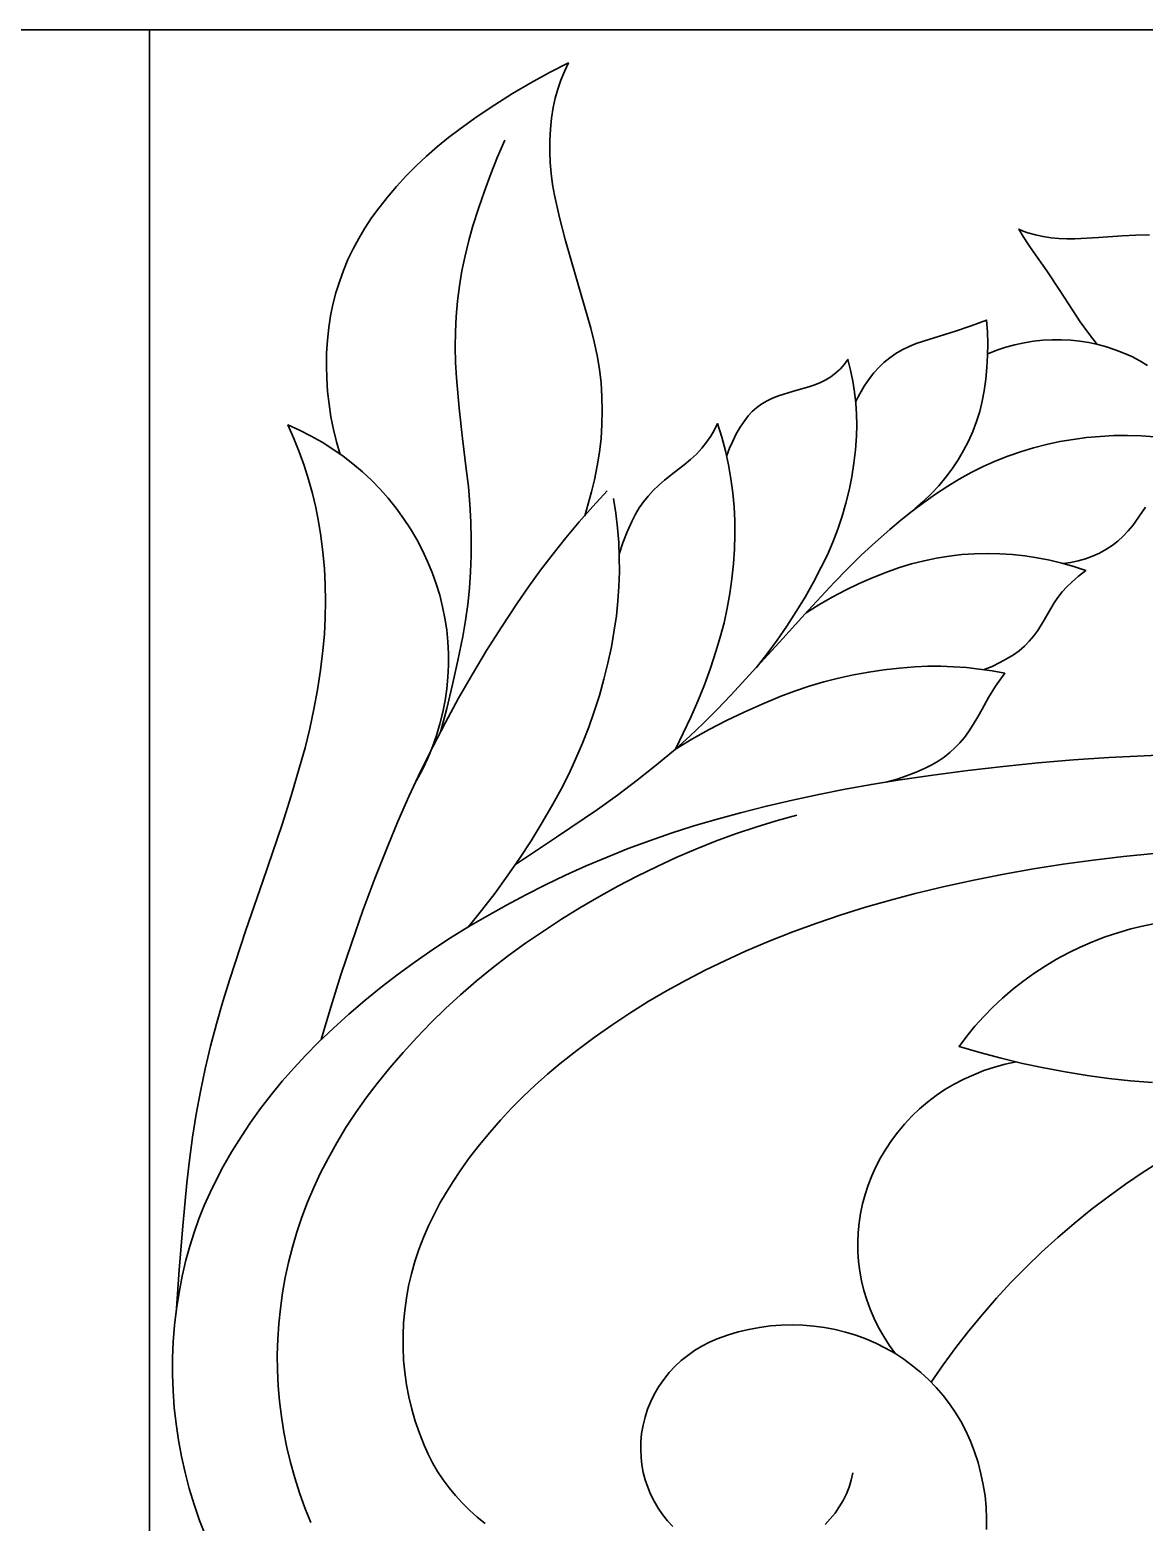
# Model space of a CAD drawing. Header units: millimetres. Extents: x 5940 to 9066, y 1327 to 3250.
# Drawn here: x 7728.1 to 7866.7, y 2942.4 to 3127.9 of the extents above; entities that cross this region are included whole.
import ezdxf

# ---------------------------------------------------------------- set-up
doc = ezdxf.new("R2010")
doc.units = ezdxf.units.MM
doc.layers.add('Default Layer', color=7, linetype='Continuous', lineweight=30)

msp = doc.modelspace()

# ---------------------------------------------------------------- linework, layer by layer
at = {"layer": 'Default Layer', "color": 18, "lineweight": 30, "true_color": 0x000000}
for points in [[(8030.15, 3127.92), (8030.15, 3127.92), (8030.15, 3127.92), (7917.58, 3127.92), (7917.58, 3127.92), (7693.71, 3127.92), (7693.71, 3127.92), (7531.14, 3127.92), (7531.14, 3127.92), (7530.89, 3127.92), (7530.89, 3127.92), (7506.14, 3127.92)], [(7743, 3127.92), (7743, 3125.28), (7743, 3125.28), (7743, 2881.54), (7743, 2881.54), (7743, 2878.29), (7743, 2878.29), (7743, 2834.91), (7743, 2834.91), (7743, 2544.54)], [(7797.11, 3067.51), (7797.55, 3069), (7797.96, 3070.49), (7798.32, 3071.99), (7798.32, 3071.99), (7798.68, 3073.7), (7798.95, 3075.41), (7799.15, 3077.13), (7799.26, 3078.85), (7799.3, 3080.58), (7799.26, 3082.3), (7799.14, 3084.02), (7798.94, 3085.74), (7798.66, 3087.45), (7798.3, 3089.15), (7797.87, 3090.84), (7797.87, 3090.84), (7796.68, 3094.98), (7795.46, 3099.12), (7795.46, 3099.12), (7794.69, 3101.85), (7793.99, 3104.59), (7793.37, 3107.35), (7793.37, 3107.35), (7793.12, 3108.7), (7792.93, 3110.07), (7792.81, 3111.44), (7792.76, 3112.81), (7792.77, 3114.18), (7792.85, 3115.55), (7792.99, 3116.92), (7793.2, 3118.28), (7793.2, 3118.28), (7793.44, 3119.42), (7793.75, 3120.54), (7794.13, 3121.65), (7794.58, 3122.74), (7795.09, 3123.8), (7795.09, 3123.8), (7792.73, 3122.6), (7790.42, 3121.32), (7788.14, 3119.99), (7785.92, 3118.6), (7783.74, 3117.14), (7781.62, 3115.63), (7781.62, 3115.63), (7780.19, 3114.54), (7778.8, 3113.4), (7777.46, 3112.23), (7776.17, 3111.01), (7774.93, 3109.75), (7773.73, 3108.46), (7772.59, 3107.13), (7771.51, 3105.76), (7771.51, 3105.76), (7770.61, 3104.53), (7769.78, 3103.28), (7769.01, 3101.99), (7768.31, 3100.68), (7767.68, 3099.35), (7767.11, 3097.99), (7766.61, 3096.61), (7766.17, 3095.21), (7765.81, 3093.79), (7765.52, 3092.36), (7765.29, 3090.92), (7765.29, 3090.92), (7765.12, 3089.33), (7765.02, 3087.74), (7764.99, 3086.15), (7765.03, 3084.56), (7765.14, 3082.97), (7765.32, 3081.39), (7765.56, 3079.81), (7765.88, 3078.25), (7766.26, 3076.69), (7766.72, 3075.14)], [(7787.19, 3114.21), (7786.28, 3112.11), (7785.44, 3110), (7784.64, 3107.87), (7783.9, 3105.72), (7783.22, 3103.56), (7783.22, 3103.56), (7782.69, 3101.71), (7782.24, 3099.84), (7781.85, 3097.96), (7781.54, 3096.08), (7781.3, 3094.18), (7781.13, 3092.28), (7781.04, 3090.38), (7781.01, 3088.47), (7781.06, 3086.56), (7781.18, 3084.65), (7781.18, 3084.65), (7781.52, 3080.88), (7781.92, 3077.11), (7782.39, 3073.34), (7782.39, 3073.34), (7782.65, 3071.15), (7782.84, 3068.96), (7782.96, 3066.76), (7783.01, 3064.56), (7783.01, 3064.56), (7783, 3062.54), (7782.92, 3060.52), (7782.77, 3058.5), (7782.56, 3056.49), (7782.28, 3054.49), (7781.94, 3052.49), (7781.94, 3052.49), (7781.35, 3049.5), (7780.69, 3046.53), (7779.97, 3043.57), (7779.18, 3040.62)], [(7867.34, 3102.43), (7865.63, 3102.38), (7863.93, 3102.29), (7863.93, 3102.29), (7860.99, 3102.1), (7858.05, 3101.94), (7858.05, 3101.94), (7857.06, 3101.93), (7856.07, 3101.97), (7855.09, 3102.07), (7854.11, 3102.22), (7853.15, 3102.43), (7852.21, 3102.7), (7852.21, 3102.7), (7851.64, 3102.91), (7851.09, 3103.15), (7851.09, 3103.15), (7851.64, 3102.21), (7852.23, 3101.28), (7852.86, 3100.38), (7852.86, 3100.38), (7854.56, 3097.96), (7856.2, 3095.52), (7857.78, 3093.04), (7857.78, 3093.04), (7858.73, 3091.6), (7859.74, 3090.19), (7860.81, 3088.82)], [(7838.15, 3068.36), (7839.2, 3069.28), (7840.2, 3070.24), (7841.13, 3071.24), (7842, 3072.29), (7842.8, 3073.36), (7843.55, 3074.48), (7844.22, 3075.62), (7844.83, 3076.8), (7845.36, 3078), (7845.83, 3079.23), (7846.22, 3080.48), (7846.54, 3081.75), (7846.78, 3083.04), (7846.78, 3083.04), (7846.99, 3084.5), (7847.12, 3085.96), (7847.2, 3087.43), (7847.21, 3088.9), (7847.17, 3090.37), (7847.05, 3091.83), (7847.05, 3091.83), (7845.14, 3091.14), (7845.14, 3091.14), (7843.21, 3090.45), (7843.21, 3090.45), (7841.24, 3089.82), (7839.25, 3089.22), (7839.25, 3089.22), (7838.33, 3088.93), (7837.45, 3088.57), (7836.6, 3088.15), (7835.79, 3087.68), (7835.03, 3087.15), (7834.32, 3086.58), (7833.66, 3085.95), (7833.05, 3085.28), (7832.5, 3084.57), (7832.5, 3084.57), (7831.87, 3083.63), (7831.3, 3082.66), (7830.79, 3081.66)], [(7867.09, 3086.21), (7866.13, 3086.78), (7865.14, 3087.29), (7864.12, 3087.74), (7863.07, 3088.15), (7862, 3088.5), (7860.9, 3088.79), (7859.79, 3089.03), (7858.67, 3089.21), (7857.53, 3089.33), (7856.38, 3089.39), (7855.22, 3089.39), (7854.07, 3089.33), (7852.91, 3089.21), (7851.75, 3089.02), (7850.6, 3088.78), (7849.46, 3088.46), (7848.33, 3088.09), (7847.22, 3087.64)], [(7818.44, 3048.62), (7819.76, 3050.32), (7821.03, 3052.04), (7822.24, 3053.8), (7823.4, 3055.59), (7824.5, 3057.4), (7825.54, 3059.24), (7826.53, 3061.11), (7826.53, 3061.11), (7827.28, 3062.66), (7827.96, 3064.23), (7828.57, 3065.83), (7829.12, 3067.44), (7829.59, 3069.07), (7830, 3070.71), (7830.33, 3072.36), (7830.59, 3074.03), (7830.79, 3075.71), (7830.91, 3077.39), (7830.91, 3077.39), (7830.94, 3078.77), (7830.92, 3080.14), (7830.83, 3081.52), (7830.67, 3082.88), (7830.46, 3084.25), (7830.17, 3085.6), (7829.83, 3086.94), (7829.83, 3086.94), (7829.39, 3086.34), (7828.9, 3085.78), (7828.34, 3085.27), (7827.73, 3084.8), (7827.73, 3084.8), (7827.09, 3084.41), (7826.42, 3084.07), (7825.72, 3083.78), (7824.99, 3083.55), (7824.99, 3083.55), (7823.09, 3083), (7821.21, 3082.41), (7821.21, 3082.41), (7820.47, 3082.14), (7819.78, 3081.81), (7819.12, 3081.42), (7818.51, 3080.98), (7817.95, 3080.49), (7817.45, 3079.95), (7817, 3079.37), (7817, 3079.37), (7816.45, 3078.53), (7815.95, 3077.68), (7815.51, 3076.8), (7815.11, 3075.9), (7814.77, 3074.99)], [(7776.21, 3034.6), (7776.94, 3035.98), (7777.59, 3037.37), (7778.17, 3038.78), (7778.68, 3040.2), (7779.11, 3041.63), (7779.47, 3043.08), (7779.76, 3044.53), (7779.97, 3045.99), (7780.11, 3047.46), (7780.18, 3048.92), (7780.17, 3050.39), (7780.1, 3051.85), (7779.95, 3053.31), (7779.73, 3054.76), (7779.44, 3056.2), (7779.08, 3057.63), (7778.65, 3059.05), (7778.15, 3060.46), (7777.58, 3061.84), (7776.94, 3063.21), (7776.22, 3064.56), (7775.44, 3065.88), (7774.59, 3067.17), (7773.67, 3068.44), (7772.68, 3069.68), (7772.68, 3069.68), (7771.67, 3070.82), (7770.6, 3071.92), (7769.48, 3072.97), (7768.3, 3073.96), (7767.07, 3074.91), (7765.79, 3075.8), (7764.46, 3076.64), (7763.09, 3077.42), (7761.67, 3078.14), (7760.21, 3078.8), (7760.21, 3078.8), (7760.94, 3077.13), (7761.62, 3075.45), (7762.23, 3073.75), (7762.77, 3072.03), (7763.25, 3070.29), (7763.67, 3068.55), (7764.02, 3066.79), (7764.31, 3065.02), (7764.31, 3065.02), (7764.57, 3062.99), (7764.75, 3060.96), (7764.86, 3058.92), (7764.9, 3056.88), (7764.86, 3054.84), (7764.75, 3052.81), (7764.57, 3050.77), (7764.57, 3050.77), (7764.27, 3048.33), (7763.9, 3045.89), (7763.45, 3043.47), (7762.93, 3041.05), (7762.34, 3038.65), (7761.67, 3036.26), (7761.67, 3036.26), (7760.6, 3032.7), (7759.48, 3029.15), (7758.31, 3025.61), (7757.1, 3022.09), (7757.1, 3022.09), (7755, 3016.01), (7752.98, 3009.9), (7752.98, 3009.9), (7752.12, 3007.14), (7751.32, 3004.36), (7750.59, 3001.56), (7749.93, 2998.76), (7749.34, 2995.94), (7748.81, 2993.11), (7748.35, 2990.27), (7747.96, 2987.42), (7747.64, 2984.57), (7747.64, 2984.57), (7747.13, 2979.18), (7746.68, 2973.79), (7746.3, 2968.39)], [(7834.73, 3034.43), (7835.94, 3034.78), (7837.13, 3035.18), (7838.3, 3035.63), (7839.45, 3036.14), (7839.45, 3036.14), (7840.26, 3036.55), (7841.05, 3037.01), (7841.79, 3037.52), (7842.49, 3038.07), (7843.14, 3038.66), (7843.75, 3039.29), (7844.31, 3039.96), (7844.82, 3040.66), (7844.82, 3040.66), (7845.42, 3041.58), (7845.99, 3042.53), (7846.51, 3043.48), (7846.51, 3043.48), (7847.31, 3044.92), (7848.19, 3046.32), (7848.19, 3046.32), (7849.33, 3047.94), (7849.33, 3047.94), (7847.75, 3048.23), (7846.17, 3048.46), (7844.57, 3048.64), (7842.97, 3048.75), (7841.37, 3048.81), (7839.76, 3048.8), (7838.16, 3048.73), (7838.16, 3048.73), (7836.23, 3048.58), (7834.32, 3048.37), (7832.42, 3048.08), (7830.54, 3047.74), (7828.67, 3047.32), (7826.83, 3046.85), (7825, 3046.31), (7823.2, 3045.7), (7821.42, 3045.04), (7821.42, 3045.04), (7819.16, 3044.1), (7816.92, 3043.1), (7814.73, 3042.04), (7812.57, 3040.92), (7810.45, 3039.74), (7808.38, 3038.51), (7808.38, 3038.51), (7809.37, 3040.48), (7810.3, 3042.47), (7811.17, 3044.48), (7811.99, 3046.51), (7812.74, 3048.55), (7813.43, 3050.62), (7813.43, 3050.62), (7813.96, 3052.41), (7814.43, 3054.21), (7814.83, 3056.02), (7815.16, 3057.85), (7815.42, 3059.68), (7815.62, 3061.52), (7815.74, 3063.37), (7815.74, 3063.37), (7815.79, 3065.12), (7815.77, 3066.88), (7815.68, 3068.63), (7815.52, 3070.38), (7815.28, 3072.12), (7814.98, 3073.85), (7814.6, 3075.57), (7814.15, 3077.29), (7813.64, 3078.98), (7813.64, 3078.98), (7813.24, 3078.18), (7812.78, 3077.4), (7812.27, 3076.64), (7811.69, 3075.92), (7811.69, 3075.92), (7811, 3075.18), (7810.26, 3074.49), (7809.46, 3073.84), (7809.46, 3073.84), (7808.24, 3072.9), (7807.04, 3071.94), (7807.04, 3071.94), (7806.31, 3071.32), (7805.63, 3070.66), (7805, 3069.96), (7804.43, 3069.24), (7803.9, 3068.48), (7803.43, 3067.69), (7803.02, 3066.88), (7803.02, 3066.88), (7802.41, 3065.52), (7801.87, 3064.14), (7801.38, 3062.74)], [(7867.98, 3077.31), (7866.28, 3077.43), (7864.58, 3077.48), (7862.89, 3077.47), (7861.19, 3077.38), (7859.51, 3077.23), (7857.84, 3077.01), (7856.18, 3076.73), (7854.53, 3076.37), (7852.9, 3075.96), (7851.3, 3075.47), (7849.72, 3074.92), (7848.16, 3074.31), (7846.63, 3073.63), (7845.14, 3072.89), (7843.68, 3072.08), (7842.25, 3071.21), (7842.25, 3071.21), (7840.74, 3070.21), (7839.26, 3069.17), (7837.82, 3068.09), (7836.41, 3066.98), (7835.04, 3065.82), (7835.04, 3065.82), (7833.25, 3064.23), (7831.5, 3062.6), (7829.8, 3060.93), (7828.14, 3059.22), (7828.14, 3059.22), (7824.91, 3055.75), (7821.73, 3052.24), (7821.73, 3052.24), (7818.53, 3048.71), (7815.28, 3045.2), (7815.28, 3045.2), (7813.62, 3043.47), (7811.92, 3041.78), (7810.17, 3040.13), (7808.38, 3038.51), (7808.38, 3038.51), (7806.03, 3036.55), (7803.64, 3034.64), (7801.19, 3032.79), (7798.69, 3030.99), (7798.69, 3030.99), (7793.61, 3027.57), (7788.52, 3024.16)], [(7799.9, 3070.59), (7798.14, 3068.68), (7796.44, 3066.75), (7794.78, 3064.77), (7793.17, 3062.77), (7791.62, 3060.74), (7790.12, 3058.67), (7788.67, 3056.57), (7788.67, 3056.57), (7786.76, 3053.68), (7784.92, 3050.76), (7783.15, 3047.8), (7781.44, 3044.82), (7779.8, 3041.81), (7778.22, 3038.77), (7776.71, 3035.7), (7775.26, 3032.61), (7773.89, 3029.5), (7772.58, 3026.36), (7772.58, 3026.36), (7771.03, 3022.41), (7769.54, 3018.45), (7768.14, 3014.46), (7766.8, 3010.46), (7765.54, 3006.44), (7764.36, 3002.39)], [(7782.61, 3016.36), (7784.29, 3018.45), (7785.92, 3020.57), (7787.49, 3022.72), (7789, 3024.9), (7790.45, 3027.12), (7791.83, 3029.37), (7793.16, 3031.64), (7793.16, 3031.64), (7794.18, 3033.51), (7795.13, 3035.4), (7796.02, 3037.32), (7796.84, 3039.25), (7797.61, 3041.21), (7798.3, 3043.18), (7798.93, 3045.17), (7799.5, 3047.18), (7800, 3049.2), (7800.43, 3051.23), (7800.79, 3053.28), (7800.79, 3053.28), (7801.05, 3055.09), (7801.24, 3056.91), (7801.37, 3058.73), (7801.42, 3060.55), (7801.41, 3062.37), (7801.34, 3064.19), (7801.19, 3066.01), (7800.98, 3067.83), (7800.71, 3069.64)], [(7856.58, 3061.58), (7857.53, 3061.71), (7858.47, 3061.91), (7859.38, 3062.17), (7860.26, 3062.49), (7861.11, 3062.88), (7861.91, 3063.32), (7862.68, 3063.81), (7863.4, 3064.37), (7864.07, 3064.97), (7864.69, 3065.62), (7865.25, 3066.32), (7865.25, 3066.32), (7866.84, 3068.56)], [(7846.76, 3048.38), (7847.75, 3048.79), (7848.71, 3049.25), (7849.65, 3049.75), (7849.65, 3049.75), (7850.41, 3050.22), (7851.12, 3050.74), (7851.78, 3051.3), (7852.39, 3051.92), (7852.94, 3052.57), (7853.43, 3053.26), (7853.43, 3053.26), (7854.26, 3054.6), (7855.05, 3055.97), (7855.05, 3055.97), (7855.48, 3056.68), (7855.95, 3057.37), (7856.48, 3058.04), (7857.06, 3058.67), (7857.67, 3059.27), (7857.67, 3059.27), (7858.52, 3060), (7859.4, 3060.7), (7859.4, 3060.7), (7857.93, 3061.19), (7856.43, 3061.62), (7854.92, 3061.98), (7853.38, 3062.28), (7851.84, 3062.51), (7850.28, 3062.68), (7848.72, 3062.78), (7847.15, 3062.81), (7845.58, 3062.78), (7844, 3062.68), (7844, 3062.68), (7842.42, 3062.49), (7840.85, 3062.24), (7839.3, 3061.92), (7837.76, 3061.53), (7836.25, 3061.08), (7834.77, 3060.55), (7834.77, 3060.55), (7832.99, 3059.85), (7831.24, 3059.08), (7829.53, 3058.26), (7827.86, 3057.38), (7826.23, 3056.44), (7824.64, 3055.44)], [(7871.01, 3037.86), (7866.65, 3037.68), (7866.65, 3037.68), (7862.26, 3037.45), (7857.87, 3037.15), (7853.49, 3036.78), (7849.12, 3036.34), (7844.76, 3035.85), (7840.41, 3035.28), (7836.06, 3034.65), (7836.06, 3034.65), (7832.76, 3034.12), (7829.48, 3033.52), (7826.21, 3032.87), (7822.95, 3032.17), (7819.71, 3031.41), (7816.49, 3030.59), (7813.29, 3029.71), (7813.29, 3029.71), (7810.56, 3028.91), (7807.85, 3028.04), (7805.17, 3027.11), (7802.52, 3026.13), (7799.9, 3025.09), (7797.3, 3023.99), (7794.74, 3022.83), (7792.22, 3021.61), (7792.22, 3021.61), (7789.79, 3020.38), (7787.4, 3019.11), (7785.04, 3017.79), (7782.71, 3016.43), (7782.71, 3016.43), (7780.44, 3015.03), (7778.22, 3013.58), (7776.04, 3012.07), (7773.9, 3010.52), (7771.82, 3008.92), (7769.78, 3007.26), (7767.8, 3005.56), (7765.86, 3003.82), (7763.98, 3002.02), (7763.98, 3002.02), (7762.44, 3000.46), (7760.95, 2998.86), (7759.51, 2997.22), (7758.14, 2995.54), (7756.82, 2993.82), (7755.57, 2992.07), (7754.38, 2990.29), (7753.24, 2988.47), (7752.18, 2986.62), (7752.18, 2986.62), (7751.32, 2985.02), (7750.54, 2983.4), (7749.81, 2981.76), (7749.15, 2980.09), (7748.55, 2978.41), (7748.01, 2976.71), (7747.54, 2974.99), (7747.54, 2974.99), (7747.07, 2972.97), (7746.68, 2970.95), (7746.36, 2968.91), (7746.12, 2966.88), (7745.96, 2964.83), (7745.87, 2962.79), (7745.86, 2960.75), (7745.93, 2958.71), (7746.08, 2956.67), (7746.3, 2954.63), (7746.6, 2952.6), (7746.97, 2950.58), (7747.42, 2948.58), (7747.95, 2946.58), (7748.56, 2944.59), (7749.24, 2942.62), (7749.24, 2942.62), (7749.98, 2940.76)], [(7823.5, 3030.3), (7820.93, 3029.58), (7818.38, 3028.8), (7815.86, 3027.96), (7813.38, 3027.04), (7810.92, 3026.07), (7808.49, 3025.03), (7806.1, 3023.93), (7806.1, 3023.93), (7803.65, 3022.72), (7801.24, 3021.46), (7798.86, 3020.15), (7796.52, 3018.78), (7794.22, 3017.36), (7791.97, 3015.89), (7789.75, 3014.37), (7789.75, 3014.37), (7787.65, 3012.85), (7785.61, 3011.27), (7783.62, 3009.65), (7781.68, 3007.97), (7779.81, 3006.25), (7777.98, 3004.48), (7776.22, 3002.66), (7774.52, 3000.79), (7772.88, 2998.89), (7771.3, 2996.94), (7771.3, 2996.94), (7769.95, 2995.14), (7768.66, 2993.31), (7767.43, 2991.45), (7766.28, 2989.55), (7765.2, 2987.62), (7765.2, 2987.62), (7764.28, 2985.83), (7763.43, 2984.01), (7762.66, 2982.18), (7761.96, 2980.33), (7761.33, 2978.47), (7760.78, 2976.59), (7760.29, 2974.7), (7759.88, 2972.8), (7759.54, 2970.89), (7759.27, 2968.98), (7759.07, 2967.06), (7758.94, 2965.14), (7758.89, 2963.21), (7758.91, 2961.28), (7759, 2959.36), (7759.16, 2957.44), (7759.4, 2955.52), (7759.7, 2953.61), (7760.08, 2951.7), (7760.53, 2949.81), (7761.06, 2947.92), (7761.65, 2946.05), (7762.32, 2944.19), (7763.06, 2942.35)], [(7784.75, 2942.23), (7783.74, 2943.04), (7782.79, 2943.9), (7781.89, 2944.79), (7781.04, 2945.71), (7780.24, 2946.68), (7779.5, 2947.68), (7778.82, 2948.71), (7778.2, 2949.77), (7777.64, 2950.86), (7777.14, 2951.97), (7777.14, 2951.97), (7776.56, 2953.45), (7776.05, 2954.94), (7775.62, 2956.45), (7775.26, 2957.97), (7774.97, 2959.49), (7774.75, 2961.03), (7774.6, 2962.56), (7774.53, 2964.1), (7774.52, 2965.64), (7774.59, 2967.18), (7774.73, 2968.72), (7774.94, 2970.25), (7775.22, 2971.78), (7775.57, 2973.29), (7775.99, 2974.8), (7776.49, 2976.29), (7777.05, 2977.77), (7777.69, 2979.23), (7777.69, 2979.23), (7778.38, 2980.64), (7779.12, 2982.04), (7779.91, 2983.42), (7780.75, 2984.77), (7781.64, 2986.09), (7781.64, 2986.09), (7782.8, 2987.72), (7784.03, 2989.31), (7785.3, 2990.86), (7786.63, 2992.38), (7788.02, 2993.86), (7789.45, 2995.31), (7790.94, 2996.71), (7792.47, 2998.08), (7794.05, 2999.4), (7794.05, 2999.4), (7796.15, 3001.05), (7798.29, 3002.65), (7800.49, 3004.19), (7802.73, 3005.68), (7805.02, 3007.11), (7807.35, 3008.48), (7809.73, 3009.79), (7812.15, 3011.05), (7814.61, 3012.24), (7817.11, 3013.38), (7817.11, 3013.38), (7820.03, 3014.61), (7822.98, 3015.78), (7825.97, 3016.87), (7828.98, 3017.9), (7832.03, 3018.86), (7835.11, 3019.74), (7838.21, 3020.56), (7838.21, 3020.56), (7841.85, 3021.43), (7845.51, 3022.23), (7849.2, 3022.95), (7852.89, 3023.61), (7856.61, 3024.19), (7860.34, 3024.7), (7860.34, 3024.7), (7864.1, 3025.15), (7867.88, 3025.54)], [(7868.25, 3016.85), (7866.61, 3016.53), (7864.99, 3016.14), (7863.38, 3015.68), (7861.81, 3015.16), (7860.25, 3014.56), (7858.73, 3013.9), (7857.24, 3013.18), (7855.78, 3012.38), (7855.78, 3012.38), (7854.34, 3011.52), (7852.94, 3010.6), (7851.59, 3009.63), (7850.29, 3008.61), (7849.05, 3007.54), (7847.86, 3006.43), (7846.72, 3005.27), (7845.63, 3004.07), (7844.61, 3002.82), (7843.65, 3001.54), (7843.65, 3001.54), (7846.25, 3000.77), (7848.87, 3000.07), (7851.52, 2999.44), (7854.18, 2998.87), (7856.86, 2998.37), (7859.56, 2997.94), (7862.26, 2997.57), (7864.98, 2997.28), (7867.71, 2997.05)], [(7850.74, 2999.62), (7849.38, 2999.32), (7848.04, 2998.96), (7846.74, 2998.53), (7845.47, 2998.03), (7844.24, 2997.47), (7843.05, 2996.85), (7841.9, 2996.17), (7840.8, 2995.43), (7839.74, 2994.63), (7838.74, 2993.77), (7837.79, 2992.86), (7837.79, 2992.86), (7836.88, 2991.89), (7836.04, 2990.88), (7835.26, 2989.85), (7834.55, 2988.78), (7833.9, 2987.7), (7833.32, 2986.59), (7832.8, 2985.46), (7832.35, 2984.31), (7831.97, 2983.15), (7831.65, 2981.98), (7831.4, 2980.79), (7831.22, 2979.6), (7831.1, 2978.4), (7831.05, 2977.2), (7831.07, 2975.99), (7831.16, 2974.79), (7831.31, 2973.59), (7831.53, 2972.4), (7831.82, 2971.21), (7832.17, 2970.04), (7832.6, 2968.87), (7833.09, 2967.73), (7833.65, 2966.59), (7834.28, 2965.48), (7834.98, 2964.39), (7835.74, 2963.33)], [(7868.77, 2987.32), (7866.53, 2985.9), (7864.34, 2984.41), (7862.19, 2982.86), (7860.09, 2981.25), (7860.09, 2981.25), (7857.97, 2979.54), (7855.92, 2977.77), (7853.92, 2975.96), (7851.99, 2974.09), (7850.11, 2972.18), (7848.3, 2970.23), (7846.55, 2968.23), (7844.86, 2966.18), (7843.24, 2964.1), (7841.69, 2961.97), (7840.2, 2959.81)], [(7847.06, 2941.47), (7847.08, 2942.87), (7847.02, 2944.27), (7846.88, 2945.66), (7846.67, 2947.05), (7846.38, 2948.43), (7846.02, 2949.8), (7845.58, 2951.15), (7845.06, 2952.49), (7844.46, 2953.82), (7844.46, 2953.82), (7843.86, 2954.96), (7843.19, 2956.06), (7842.46, 2957.13), (7841.66, 2958.16), (7840.8, 2959.15), (7839.88, 2960.1), (7838.9, 2961), (7837.86, 2961.85), (7836.77, 2962.66), (7836.77, 2962.66), (7835.65, 2963.39), (7834.49, 2964.05), (7833.3, 2964.65), (7832.07, 2965.18), (7830.81, 2965.64), (7829.53, 2966.03), (7828.23, 2966.35), (7826.91, 2966.6), (7825.58, 2966.78), (7824.24, 2966.89), (7822.89, 2966.93), (7821.54, 2966.9), (7820.19, 2966.8), (7818.84, 2966.62), (7817.5, 2966.37), (7816.18, 2966.05), (7814.87, 2965.66), (7813.58, 2965.19), (7813.58, 2965.19), (7812.61, 2964.76), (7811.67, 2964.28), (7810.78, 2963.73), (7809.92, 2963.14), (7809.12, 2962.5), (7808.37, 2961.8), (7808.37, 2961.8), (7807.62, 2960.99), (7806.95, 2960.14), (7806.34, 2959.26), (7805.8, 2958.35), (7805.33, 2957.4), (7804.93, 2956.44), (7804.61, 2955.44), (7804.36, 2954.44), (7804.19, 2953.41), (7804.09, 2952.37), (7804.09, 2952.37), (7804.07, 2951.42), (7804.11, 2950.46), (7804.22, 2949.52), (7804.39, 2948.58), (7804.64, 2947.66), (7804.94, 2946.75), (7805.31, 2945.87), (7805.75, 2945), (7806.24, 2944.15), (7806.8, 2943.34), (7807.42, 2942.55), (7807.42, 2942.55), (7808.08, 2941.87)], [(7827, 2942.11), (7827.64, 2942.8), (7828.23, 2943.53), (7828.76, 2944.3), (7829.23, 2945.09), (7829.64, 2945.91), (7829.98, 2946.76), (7830.25, 2947.63), (7830.45, 2948.52)]]:
    msp.add_lwpolyline(points, dxfattribs=at)

doc.saveas('drawing.dxf')
